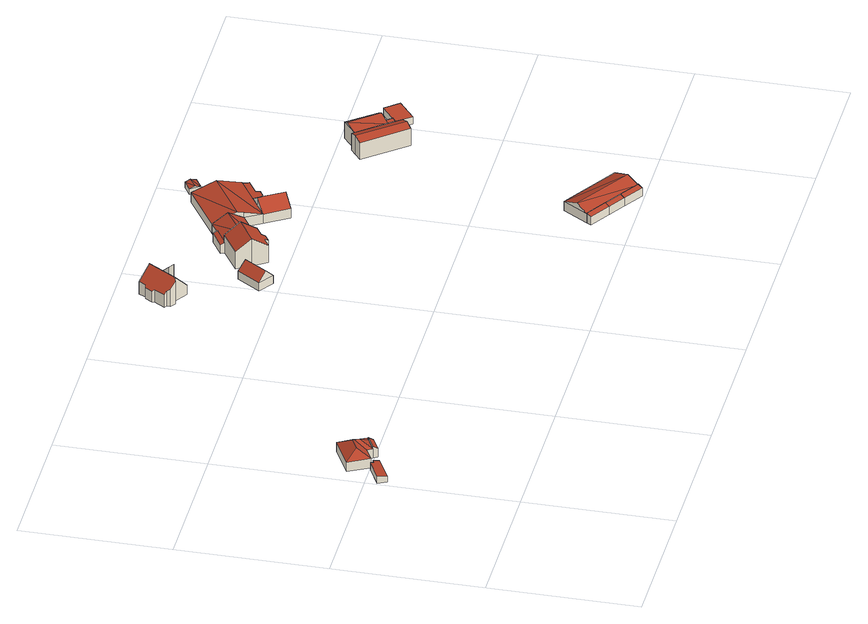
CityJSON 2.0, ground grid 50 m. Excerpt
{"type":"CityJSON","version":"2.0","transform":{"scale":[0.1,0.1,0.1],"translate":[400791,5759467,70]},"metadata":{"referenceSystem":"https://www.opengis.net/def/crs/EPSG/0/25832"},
"CityObjects":{
"building1":{"type":"Building","attributes":{"Gemeindeschluessel":"05515000","Geometrietyp2DReferenz":"3000","function":"31001_1310","roofType":"2100","measuredHeight":2.55},"geometry":[{"type":"Solid","lod":"2","boundaries":[[[[0,1,2,3]],[[4,5,1,0]],[[6,7,5,4]],[[8,9,7,6]],[[10,11,9,8]],[[3,2,11,10]],[[8,6,4,0,3,10]],[[1,5,7,9,11,2]]]],"semantics":{"surfaces":[{"type":"WallSurface"},{"type":"RoofSurface"},{"type":"GroundSurface"}],"values":[[0,0,0,0,0,0,1,2]]}}]},
"building2":{"type":"Building","attributes":{"Gemeindeschluessel":"05515000","Geometrietyp2DReferenz":"3000","function":"31001_1000","roofType":"5000","measuredHeight":6.25},"address":[{"country":"Germany","locality":"Münster","thoroughfareNumber":"259","thoroughfareName":"Rüschhausweg"}],"geometry":[{"type":"Solid","lod":"2","boundaries":[[[[12,13,14,15]],[[16,17,13,12]],[[18,19,17,16]],[[20,21,19,18]],[[22,23,21,20]],[[24,25,23,22]],[[15,14,25,24]],[[20,18,26]],[[26,22,20]],[[27,26,18,16,28]],[[28,16,12,29]],[[12,15,29]],[[28,29,15,24,27]],[[27,24,22,26]],[[13,17,19,21,23,25,14]]]],"semantics":{"surfaces":[{"type":"WallSurface"},{"type":"RoofSurface"},{"type":"GroundSurface"}],"values":[[0,0,0,0,0,0,0,1,1,1,1,1,1,1,2]]}}]},
"building3":{"type":"Building","attributes":{"Gemeindeschluessel":"05515000","Geometrietyp2DReferenz":"3000","function":"51009_1610","roofType":"2100","measuredHeight":4.21},"geometry":[{"type":"Solid","lod":"2","boundaries":[[[[30,31,32,33]],[[34,35,31,30]],[[36,37,35,34]],[[33,32,37,36]],[[34,30,33,36]],[[31,35,37,32]]]],"semantics":{"surfaces":[{"type":"WallSurface"},{"type":"RoofSurface"},{"type":"GroundSurface"}],"values":[[0,0,0,0,1,2]]}}]},
"building4":{"type":"Building","attributes":{"Gemeindeschluessel":"05515000","Geometrietyp2DReferenz":"3000","function":"31001_1000","roofType":"3100","measuredHeight":9.03},"address":[{"country":"Germany","locality":"Münster","thoroughfareNumber":"266","thoroughfareName":"Rüschhausweg"}],"geometry":[{"type":"Solid","lod":"2","boundaries":[[[[38,39,40,41]],[[42,43,39,38]],[[44,45,43,42]],[[46,47,45,44]],[[48,49,47,46]],[[50,51,49,48]],[[52,53,51,50]],[[54,55,53,52]],[[56,57,55,54]],[[58,59,57,56]],[[60,61,59,58]],[[62,63,61,60]],[[64,65,63,62]],[[66,67,65,64]],[[68,69,67,66]],[[70,71,69,68]],[[41,40,71,70]],[[64,62,60,58,56,54,52,50,48,46,66]],[[44,42,38,41,70,68,66,46]],[[39,43,45,47,49,51,53,55,57,59,61,63,65,67,69,71,40]]]],"semantics":{"surfaces":[{"type":"WallSurface"},{"type":"RoofSurface"},{"type":"GroundSurface"}],"values":[[0,0,0,0,0,0,0,0,0,0,0,0,0,0,0,0,0,1,1,2]]}}]},
"building5":{"type":"Building","attributes":{"Gemeindeschluessel":"05515000","Geometrietyp2DReferenz":"3000","function":"51009_1610","roofType":"2100","measuredHeight":8.36},"geometry":[{"type":"Solid","lod":"2","boundaries":[[[[72,73,74,75]],[[76,77,73,72]],[[78,79,77,76]],[[75,74,79,78]],[[76,72,75,78]],[[73,77,79,74]]]],"semantics":{"surfaces":[{"type":"WallSurface"},{"type":"RoofSurface"},{"type":"GroundSurface"}],"values":[[0,0,0,0,1,2]]}}]},
"building6":{"type":"Building","attributes":{"Gemeindeschluessel":"05515000","Geometrietyp2DReferenz":"3000","function":"31001_2460","roofType":"3100","measuredHeight":6.02},"geometry":[{"type":"Solid","lod":"2","boundaries":[[[[80,81,82,83]],[[84,85,81,80]],[[86,87,85,84]],[[83,82,87,86]],[[80,88,84]],[[86,89,83]],[[83,89,88,80]],[[84,88,89,86]],[[81,85,87,82]]]],"semantics":{"surfaces":[{"type":"WallSurface"},{"type":"RoofSurface"},{"type":"GroundSurface"}],"values":[[0,0,0,0,0,0,1,1,2]]}}]},
"building7":{"type":"Building","attributes":{"Gemeindeschluessel":"05515000","Geometrietyp2DReferenz":"3000","function":"31001_1000","roofType":"3100","measuredHeight":10.1},"address":[{"country":"Germany","locality":"Münster","thoroughfareNumber":"256","thoroughfareName":"Rüschhausweg"}],"geometry":[{"type":"Solid","lod":"2","boundaries":[[[[90,91,92,93]],[[94,95,91,90]],[[96,97,95,94]],[[98,99,97,96]],[[100,101,99,98]],[[102,103,101,100]],[[104,105,103,102]],[[106,107,105,104]],[[108,109,107,106]],[[110,111,109,108]],[[112,113,111,110]],[[93,92,113,112]],[[106,104,102,100,98,96,94,90,108]],[[93,112,110,108,90]],[[91,95,97,99,101,103,105,107,109,111,113,92]]]],"semantics":{"surfaces":[{"type":"WallSurface"},{"type":"RoofSurface"},{"type":"GroundSurface"}],"values":[[0,0,0,0,0,0,0,0,0,0,0,0,1,1,2]]}}]},
"building8":{"type":"Building","attributes":{"Gemeindeschluessel":"05515000","Geometrietyp2DReferenz":"3000","function":"51009_1610","roofType":"5000","measuredHeight":4.86},"geometry":[{"type":"Solid","lod":"2","boundaries":[[[[114,99,101,115]],[[116,97,99,114]],[[117,118,97,116]],[[115,101,118,117]],[[117,116,119]],[[119,116,114,120]],[[114,115,120]],[[120,115,117,119]],[[99,97,118,101]]]],"semantics":{"surfaces":[{"type":"WallSurface"},{"type":"RoofSurface"},{"type":"GroundSurface"}],"values":[[0,0,0,0,0,1,1,1,2]]}}]},
"building9":{"type":"Building","attributes":{"Gemeindeschluessel":"05515000","Geometrietyp2DReferenz":"3000","function":"51009_1610","roofType":"2100","measuredHeight":3.65},"geometry":[{"type":"Solid","lod":"2","boundaries":[[[[121,122,123,124]],[[125,126,122,121]],[[127,128,126,125]],[[124,123,128,127]],[[125,121,124,127]],[[122,126,128,123]]]],"semantics":{"surfaces":[{"type":"WallSurface"},{"type":"RoofSurface"},{"type":"GroundSurface"}],"values":[[0,0,0,0,1,2]]}}]},
"building10":{"type":"Building","attributes":{"Gemeindeschluessel":"05515000","Geometrietyp2DReferenz":"3000","function":"31001_1000"},"children":["building10-1","building10-2","building10-3","building10-4"]},
"building10-1":{"type":"BuildingPart","attributes":{"roofType":"3100","measuredHeight":6.61},"parents":["building10"],"geometry":[{"type":"Solid","lod":"2","boundaries":[[[[129,130,131,132]],[[133,134,135,136]],[[132,131,137,138]],[[132,138,139,140]],[[140,141,132]],[[141,140,133]],[[133,136,129,141]],[[141,129,132]],[[130,135,134,137,131]],[[130,129,136,135]],[[133,142,138]],[[137,134,133,138]],[[139,142,133,140]],[[138,142,139]]]],"semantics":{"surfaces":[{"type":"WallSurface"},{"type":"RoofSurface"},{"type":"GroundSurface"},{"type":"ClosureSurface"}],"values":[[0,0,0,1,1,1,1,0,2,3,0,3,0,3]]}}]},
"building10-2":{"type":"BuildingPart","attributes":{"roofType":"2100","measuredHeight":3.88},"parents":["building10"],"geometry":[{"type":"Solid","lod":"2","boundaries":[[[[143,136,135,144,145]],[[146,147,130,129,148]],[[149,150,147,146]],[[151,152,150,149]],[[145,144,152,151]],[[149,146,148,143,145,151]],[[135,130,147,150,152,144]],[[136,143,148,129]],[[130,135,136,129]]]],"semantics":{"surfaces":[{"type":"WallSurface"},{"type":"RoofSurface"},{"type":"GroundSurface"},{"type":"ClosureSurface"}],"values":[[0,0,0,0,0,1,2,0,3]]}}]},
"building10-3":{"type":"BuildingPart","attributes":{"roofType":"3100","measuredHeight":6.11},"parents":["building10"],"geometry":[{"type":"Solid","lod":"2","boundaries":[[[[138,137,153,154,155]],[[156,157,134,133]],[[158,159,157,156]],[[160,161,162,159,158]],[[163,164,165,160,158,166,155]],[[167,168,155,166]],[[166,156,167]],[[133,142,139,167,156]],[[168,138,155]],[[158,156,166]],[[169,153,137,134,157,159,162]],[[163,155,154]],[[160,165,161]],[[162,161,165,164,169]],[[153,169,164,163,154]],[[137,138,133,134]],[[142,133,138]],[[168,167,139,138]],[[139,142,138]]]],"semantics":{"surfaces":[{"type":"WallSurface"},{"type":"RoofSurface"},{"type":"GroundSurface"},{"type":"ClosureSurface"}],"values":[[0,0,0,0,1,1,1,1,0,0,2,0,0,3,3,3,0,0,3]]}}]},
"building10-4":{"type":"BuildingPart","attributes":{"roofType":"3100","measuredHeight":6.64},"parents":["building10"],"geometry":[{"type":"Solid","lod":"2","boundaries":[[[[170,171,162,161]],[[172,173,171,170]],[[174,175,173,172]],[[176,177,175,174]],[[178,179,177,176]],[[180,181,179,178]],[[154,153,181,180]],[[176,174,172,170,161,165,182,178]],[[163,154,180,178,182]],[[162,171,173,175,177,179,181,153,169]],[[164,182,165]],[[162,169,164,165,161]],[[163,182,164]],[[154,163,164,169,153]]]],"semantics":{"surfaces":[{"type":"WallSurface"},{"type":"RoofSurface"},{"type":"GroundSurface"},{"type":"ClosureSurface"}],"values":[[0,0,0,0,0,0,0,1,1,2,0,3,0,3]]}}]},
"building11":{"type":"Building","attributes":{"Gemeindeschluessel":"05515000","Geometrietyp2DReferenz":"3000","function":"31001_3060"},"address":[{"country":"Germany","locality":"Münster","thoroughfareNumber":"235","thoroughfareName":"Rüschhausweg"}],"children":["building11-1","building11-2","building11-3"]},
"building11-1":{"type":"BuildingPart","attributes":{"roofType":"2100","measuredHeight":3.73},"parents":["building11"],"geometry":[{"type":"Solid","lod":"2","boundaries":[[[[183,184,185,186,187]],[[124,123,122,188,121]],[[187,186,123,124]],[[121,183,187,124]],[[185,122,123,186]],[[184,183,121,188]],[[185,184,188,122]]]],"semantics":{"surfaces":[{"type":"WallSurface"},{"type":"RoofSurface"},{"type":"GroundSurface"},{"type":"ClosureSurface"}],"values":[[0,0,0,1,2,0,3]]}}]},
"building11-2":{"type":"BuildingPart","attributes":{"roofType":"2100","measuredHeight":3.7},"parents":["building11"],"geometry":[{"type":"Solid","lod":"2","boundaries":[[[[125,189,126,128,127]],[[190,191,192,193,194]],[[127,128,191,190]],[[194,125,127,190]],[[126,192,191,128]],[[193,189,125,194]],[[192,126,189,193]]]],"semantics":{"surfaces":[{"type":"WallSurface"},{"type":"RoofSurface"},{"type":"GroundSurface"},{"type":"ClosureSurface"}],"values":[[0,0,0,1,2,0,3]]}}]},
"building11-3":{"type":"BuildingPart","attributes":{"roofType":"3100","measuredHeight":5.35},"parents":["building11"],"geometry":[{"type":"Solid","lod":"2","boundaries":[[[[195,196,197,198]],[[193,192,196,195]],[[198,197,185,184]],[[195,199,193]],[[184,200,198]],[[199,195,198]],[[198,200,199]],[[193,199,200]],[[200,184,188,189,193]],[[196,192,126,122,185,197]],[[126,189,188,122]],[[122,188,184,185]],[[192,193,189,126]]]],"semantics":{"surfaces":[{"type":"WallSurface"},{"type":"RoofSurface"},{"type":"GroundSurface"},{"type":"ClosureSurface"}],"values":[[0,0,0,0,0,1,1,1,1,2,0,3,3]]}}]},
"building12":{"type":"Building","attributes":{"Gemeindeschluessel":"05515000","Geometrietyp2DReferenz":"3000","function":"51009_1610","roofType":"2100","measuredHeight":2.87},"geometry":[{"type":"Solid","lod":"2","boundaries":[[[[201,202,203,204]],[[205,206,202,201]],[[207,208,206,205]],[[209,173,208,207]],[[210,171,173,209]],[[211,162,171,210]],[[212,159,162,211]],[[213,214,159,212]],[[215,216,214,213]],[[204,203,216,215]],[[213,212,211,210,209,207,205,201,204,215]],[[202,206,208,173,171,162,159,214,216,203]]]],"semantics":{"surfaces":[{"type":"WallSurface"},{"type":"RoofSurface"},{"type":"GroundSurface"}],"values":[[0,0,0,0,0,0,0,0,0,0,1,2]]}}]},
"building13":{"type":"Building","attributes":{"Gemeindeschluessel":"05515000","Geometrietyp2DReferenz":"3000","function":"31001_1310","roofType":"3100","measuredHeight":2.8},"geometry":[{"type":"Solid","lod":"2","boundaries":[[[[217,218,219,220]],[[221,222,218,217]],[[223,224,222,221]],[[220,219,224,223]],[[217,225,221]],[[223,226,220]],[[217,220,226]],[[226,225,217]],[[225,226,223]],[[223,221,225]],[[218,222,224,219]]]],"semantics":{"surfaces":[{"type":"WallSurface"},{"type":"RoofSurface"},{"type":"GroundSurface"}],"values":[[0,0,0,0,0,0,1,1,1,1,2]]}}]},
"building14":{"type":"Building","attributes":{"Gemeindeschluessel":"05515000","Geometrietyp2DReferenz":"3000","function":"31001_1000"},"address":[{"country":"Germany","locality":"Münster","thoroughfareNumber":"244","thoroughfareName":"Rüschhausweg"}],"children":["building14-1","building14-2"]},
"building14-1":{"type":"BuildingPart","attributes":{"roofType":"3100","measuredHeight":7.23},"parents":["building14"],"geometry":[{"type":"Solid","lod":"2","boundaries":[[[[227,228,229]],[[230,231,227,229]],[[232,233,231,230]],[[234,235,233,232]],[[236,237,235,234]],[[238,239,237,236]],[[240,241,239,238]],[[242,243,241,240]],[[244,245,243,242]],[[236,234,232,238]],[[230,229,244,242,240,238,232]],[[227,231,233,235,237,239,241,243]],[[245,244,229,228]],[[227,243,245,228]]]],"semantics":{"surfaces":[{"type":"WallSurface"},{"type":"RoofSurface"},{"type":"GroundSurface"},{"type":"ClosureSurface"}],"values":[[0,0,0,0,0,0,0,0,0,1,1,2,0,3]]}}]},
"building14-2":{"type":"BuildingPart","attributes":{"roofType":"3100","measuredHeight":7.33},"parents":["building14"],"geometry":[{"type":"Solid","lod":"2","boundaries":[[[[246,247,248,249]],[[228,227,247,246]],[[249,248,243,245]],[[246,250,228]],[[245,251,249]],[[250,246,249]],[[249,251,250]],[[228,250,251]],[[251,245,228]],[[247,227,243,248]],[[227,228,245,243]]]],"semantics":{"surfaces":[{"type":"WallSurface"},{"type":"RoofSurface"},{"type":"GroundSurface"},{"type":"ClosureSurface"}],"values":[[0,0,0,0,0,1,1,1,1,2,3]]}}]},
"building15":{"type":"Building","attributes":{"Gemeindeschluessel":"05515000","Geometrietyp2DReferenz":"3000","function":"51009_1610","roofType":"1000","measuredHeight":2.67},"geometry":[{"type":"Solid","lod":"2","boundaries":[[[[252,253,227,254]],[[255,256,253,252]],[[257,258,256,255]],[[259,260,258,257]],[[261,262,260,259]],[[254,227,262,261]],[[259,257,255,252,254,261]],[[253,256,258,260,262,227]]]],"semantics":{"surfaces":[{"type":"WallSurface"},{"type":"RoofSurface"},{"type":"GroundSurface"}],"values":[[0,0,0,0,0,0,1,2]]}}]},
"building16":{"type":"Building","attributes":{"Gemeindeschluessel":"05515000","Geometrietyp2DReferenz":"3000","function":"31001_2460","roofType":"1000","measuredHeight":2.74},"geometry":[{"type":"Solid","lod":"2","boundaries":[[[[263,264,265,257]],[[266,267,264,263]],[[268,269,267,266]],[[257,265,269,268]],[[266,263,257,268]],[[264,267,269,265]]]],"semantics":{"surfaces":[{"type":"WallSurface"},{"type":"RoofSurface"},{"type":"GroundSurface"}],"values":[[0,0,0,0,1,2]]}}]}
},
"vertices":[
[6,461,29],[6,461,3],[21,432,3],[21,432,24],[79,499,29],[79,499,3],[84,489,27],[84,489,3],[95,494,27],[95,494,3],[105,476,24],[105,476,3],
[52,569,37],[52,569,3],[89,499,3],[89,499,37],[155,624,37],[155,624,3],[201,536,37],[201,536,3],[192,531,37],[192,531,3],[144,506,37],[144,506,3],[135,524,37],[135,524,3],[158,550,60],[149,567,60],[139,570,66],[95,547,66],
[200,516,35],[200,516,4],[192,531,4],[192,531,46],[153,491,35],[153,491,4],[144,506,46],[144,506,4],
[951,1339,51],[951,1339,5],[970,1369,5],[970,1369,51],[954,1324,41],[954,1324,5],[924,1275,41],[924,1275,5],[877,1304,96],[877,1304,5],[864,1299,88],[864,1299,5],[847,1310,68],[847,1310,5],[846,1323,60],[846,1323,5],[838,1328,51],[838,1328,5],[860,1364,51],[860,1364,5],[858,1373,45],[858,1373,5],[873,1396,45],[873,1396,5],[882,1399,51],[882,1399,5],[896,1422,51],[896,1422,5],[935,1398,96],[935,1398,5],[982,1369,42],[982,1369,5],[978,1364,42],[978,1364,5],
[954,1324,91],[954,1324,7],[978,1364,7],[978,1364,47],[951,1339,80],[951,1339,7],[970,1369,47],[970,1369,7],
[1046,1139,34],[1046,1139,4],[995,1060,4],[995,1060,34],[1098,1104,34],[1098,1104,4],[1047,1026,34],[1047,1026,4],[1072,1121,64],[1021,1043,64],
[1217,1169,105],[1217,1169,4],[1187,1215,4],[1187,1215,68],[1246,1124,69],[1246,1124,4],[1247,1123,68],[1247,1123,4],[1217,1103,68],[1217,1103,4],[1225,1091,58],[1225,1091,4],[1201,1076,58],[1201,1076,4],[1193,1088,68],[1193,1088,4],[1160,1066,68],[1160,1066,4],[1130,1113,105],[1130,1113,4],[1100,1159,68],[1100,1159,4],[1184,1213,68],[1184,1213,4],
[1217,1103,43],[1225,1091,43],[1247,1123,43],[1255,1111,43],[1255,1111,4],[1251,1117,52],[1227,1101,52],
[1672,101,38],[1672,101,1],[1663,86,1],[1663,86,31],[1729,66,38],[1729,66,1],[1720,51,31],[1720,51,1],
[1188,1213,38],[1188,1213,3],[1246,1124,3],[1246,1124,38],[1285,1275,38],[1285,1275,3],[1245,1249,3],[1245,1249,38],[1342,1185,3],[1342,1185,38],[1322,1216,60],[1313,1230,69],[1217,1168,69],[1285,1274,38],
[1245,1249,42],[1237,1262,3],[1237,1262,36],[1187,1215,41],[1187,1215,3],[1188,1213,42],[1184,1213,41],[1184,1213,3],[1178,1224,36],[1178,1224,3],
[1375,1132,3],[1375,1132,37],[1375,1132,38],[1446,1378,38],[1446,1378,3],[1537,1236,38],[1537,1236,3],[1455,1183,38],[1455,1183,37],[1455,1183,3],[1376,1133,38],[1415,1158,38],[1453,1182,38],[1492,1307,64],[1330,1203,64],[1342,1185,58],[1415,1158,3],
[1462,1172,37],[1462,1172,3],[1481,1167,27],[1481,1167,3],[1477,1148,37],[1477,1148,3],[1505,1104,37],[1505,1104,3],[1465,1079,70],[1465,1079,3],[1425,1054,37],[1425,1054,3],[1415,1158,70],
[1601,144,38],[1601,144,35],[1601,144,1],[1592,130,1],[1592,130,31],[1672,101,35],
[1729,66,35],[1787,9,31],[1787,9,1],[1796,24,1],[1796,24,35],[1796,24,38],
[1849,110,35],[1849,110,1],[1655,230,1],[1655,230,35],[1819,62,54],[1625,182,54],
[1520,1173,23],[1520,1173,3],[1512,1187,3],[1512,1187,26],[1499,1160,23],[1499,1160,3],[1488,1164,25],[1488,1164,3],[1481,1167,26],[1462,1172,29],[1455,1183,32],[1537,1236,32],[1542,1240,32],[1542,1240,3],[1558,1216,26],[1558,1216,3],
[1507,1360,23],[1507,1360,2],[1543,1383,2],[1543,1383,23],[1487,1392,23],[1487,1392,2],[1522,1415,23],[1522,1415,2],[1497,1376,30],[1533,1399,30],
[1922,853,5],[1922,853,64],[1922,853,67],[1953,814,67],[1953,814,5],[1930,795,77],[1930,795,5],[1907,777,67],[1907,777,5],[1794,915,66],[1794,915,5],[1818,934,77],[1818,934,5],[1841,953,66],[1841,953,5],[1848,945,67],[1848,945,5],[1848,945,66],[1848,945,64],
[1976,896,64],[1976,896,5],[1902,989,5],[1902,989,64],[1958,882,78],[1883,974,78],
[1975,896,31],[1975,896,5],[1922,853,31],[2007,857,31],[2007,857,5],[1990,844,31],[1990,844,5],[1970,869,31],[1970,869,5],[1933,839,31],[1933,839,5],
[2058,898,31],[2058,898,4],[1990,844,4],[2096,852,31],[2096,852,4],[2028,797,31],[2028,797,4]
]}
